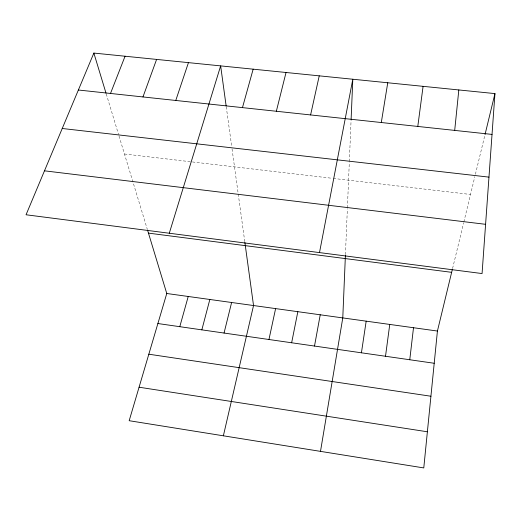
<?xml version="1.0" encoding="UTF-8"?>
<svg xmlns="http://www.w3.org/2000/svg" width="521" height="521" viewBox="0 0 521 521"><rect width="100%" height="100%" fill="white"/><g stroke="black" fill="none" stroke-linecap="round" stroke-linejoin="round"><path stroke-width="0.39" stroke-dasharray="2.6 1.95" d="M345.436 254.671L347.37 208.608M347.403 207.827L349.311 162.318M349.344 161.53L351.082 120.136M452.586 268.458L463.664 222.727M463.853 221.953L474.833 176.645M475.406 174.288L485.031 134.529M124.46 153.995L191.624 161.855M192.412 161.946L332.502 178.332M333.31 178.423L470.515 194.47M106.245 93.93L118.554 134.516M119.009 136.033L147.319 229.37M226.244 106.72L231.715 146.564M232.04 148.934L244.779 241.711"/><path stroke-width="0.78" d="M345.403 255.453L342.779 317.914L320.493 451.368M351.115 119.342L352.802 79.238L319.497 252.6M494.95 93.598L482.068 273.558L26.05 214.769L93.858 53.077L494.95 93.598L485.031 134.529M452.397 269.233L437.425 331.043L423.775 467.923L129.175 420.707L166.766 293.499L147.547 230.119M454.696 130.4L458.819 89.951M409.767 359.75L413.505 327.722M417.79 126.44L423.091 86.336M385.507 356.266L389.754 324.427M361.424 352.802L366.178 321.157M381.3 122.526L387.754 82.767M314.502 346.055L320.233 314.782M291.643 342.766L297.843 311.682M268.953 339.503L275.616 308.595M310.601 114.933L319.236 75.845M223.372 435.803L253.538 305.534L244.883 242.499M224.05 333.049L231.617 302.493M276.345 111.26L286.029 72.491M201.842 329.858L209.846 299.471M179.784 326.687L188.231 296.475M242.46 107.619L253.16 69.169M169.292 233.232L220.644 65.887L226.14 105.932M175.772 100.462L188.452 62.637M142.962 96.939L156.6 59.414M110.498 93.454L125.066 56.229M78.371 90.009L492.032 134.411M62.227 128.492L488.972 177.127M44.48 170.823L485.598 224.317M148.452 233.121L451.648 272.333M166.766 293.499L437.425 331.043M157.889 323.534L434.214 363.267M148.824 354.208L430.926 396.234M139.074 387.214L427.383 431.779M93.858 53.077L106.017 93.174"/></g></svg>
